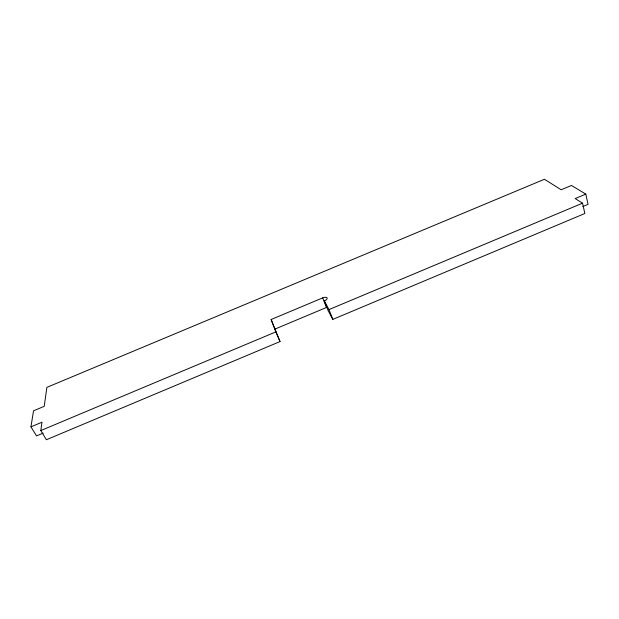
<?xml version="1.0" encoding="UTF-8"?>
<svg xmlns="http://www.w3.org/2000/svg" width="619" height="619" viewBox="0 0 619 619"><rect width="100%" height="100%" fill="white"/><g stroke="black" fill="none" stroke-linecap="round" stroke-linejoin="round"><path stroke-width="0.93" d="M582.781 206.553L588.05 204.34L585.798 194.111L575.198 198.56L582.541 203.164L584.854 213.501L332.813 319.396L328.109 310.583L324.333 300.942A3.869 1.725 -21.4 0 0 327.08 297.917A3.869 1.725 -21.4 0 0 322.692 297.886L271.122 319.505L280.02 341.58L46.402 439.738L40.8 430.553L41.976 422.22L30.95 426.847L36.521 435.908L43.26 433.083M30.95 426.847L33.527 410.815L44.212 406.335L46.882 387.37L544.426 179.262L561.185 189.77L571.469 185.468L585.798 194.111M275.184 328.991L326.453 307.473L322.692 297.886M40.8 430.553L275.865 331.885L271.122 319.505M324.333 300.942L328.983 309.593L582.541 203.164M275.865 331.885L280.02 341.58M328.983 309.593L332.813 319.396"/></g></svg>
